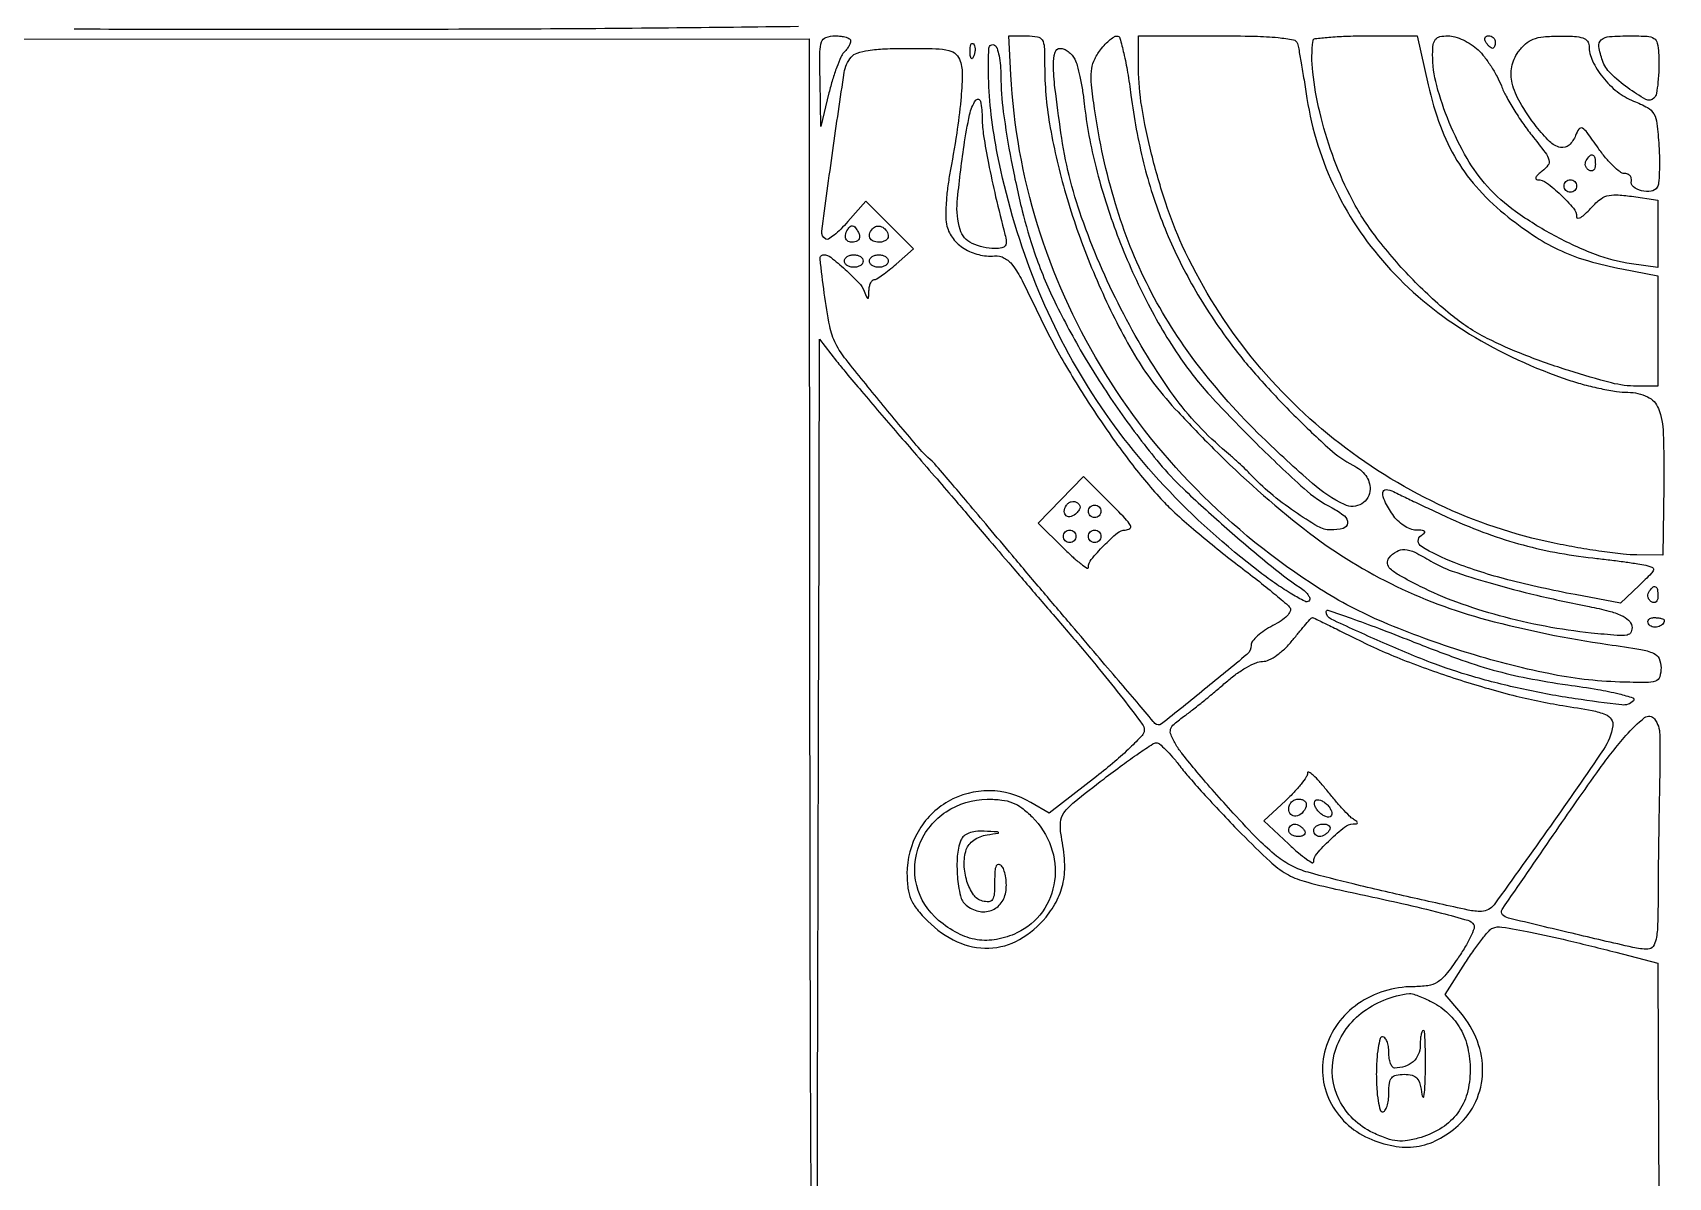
# Model space of a CAD drawing. Extents: x 24 to 1546, y 0 to 2379.
# Drawn here: x 886.3 to 1147.7, y 394.5 to 577.5 of the extents above; entities that cross this region are included whole.
import ezdxf

# ---------------------------------------------------------------- set-up
doc = ezdxf.new("R2010")
doc.units = 0
doc.header["$MEASUREMENT"] = 0
doc.layers.get('0').update_dxf_attribs({"linetype": 'CONTINUOUS'})

msp = doc.modelspace()

# ---------------------------------------------------------------- linework, layer by layer
for points in [[(669.79548, 1002.302636, -0.00002), (669.596685, 899.530331, -0.000025), (669.388942, 796.915146, -0.198373)], [(1448.971655, 720.569876, -0.000031), (1448.986281, 846.00559, -0.414161)], [(682.11066, 576.138525, -0.000014), (730.176508, 576.301627, -0.000501)], [(865.226909, 595.505145, -0.000225), (865.252986, 671.754424, -0.000174), (865.340345, 748.426331, -0.259545)], [(563.917736, 301.759581, -0.00001), (564.039235, 350.115363, -0.198254)], [(330.47682, 18.883074, 0.000013), (445.994116, 18.943074, 0.000017), (561.276547, 19.009838, 0.139128)], [(1008.644128, 578.469337, -0.00019), (987.913413, 578.244391, -0.001588), (964.650721, 578.074686, -0.000976), (937.25, 578.015313, -0.000438), (892.915979, 578.044662, -0.005704)], [(846.254519, 576.474781), (1010.392808, 576.5), (1010.446404, 465.333399, 0.000509), (1010.510409, 422.665255, 0.000842), (1010.661771, 386.644453, 0.000041), (1010.855624, 354.157744, 0.197327)], [(1011.724374, 392.301984, -0.000556), (1011.702317, 401.397792, -0.001153), (1011.709376, 408.5, 0.000133), (1011.736068, 417.297438, 0.000021), (1011.783006, 434.515625, 0.000023), (1011.836492, 454.800115, 0.000021), (1011.890525, 476), (1012.022179, 528.5), (1014.761089, 525.009757, 0.006975), (1016.262537, 523.150433, 0.001772), (1018.751695, 520.17596, 0.001806), (1021.619174, 516.798802, 0.001827), (1024.5, 513.455471, -0.000646), (1027.518171, 509.969429, -0.000499), (1030.800615, 506.160562, -0.000504), (1033.859801, 502.59633, -0.001208), (1036.119115, 499.945714, 0.000953), (1038.633127, 496.993238, 0.000232), (1042.790593, 492.134053, 0.000238), (1047.562019, 486.567888, 0.000237), (1052.344112, 481, -0.005293), (1056.788875, 475.71774, -0.008038), (1060.528527, 471.025, -0.003719), (1063.596332, 466.983929, -0.168999), (1063.908329, 466, -0.183601), (1063.557544, 465.14887, -0.011959), (1061.651321, 463.214243, -0.016132), (1059.191641, 460.983557, -0.011261), (1056.283407, 458.622955), (1048.700151, 452.74591), (1045.774607, 454.474072, 0.131083), (1039.159264, 456.32548, 0.134459), (1032.571617, 454.607471, 0.133944), (1027.760989, 449.764702, 0.129661), (1026, 443.08812, 0.032456), (1026.153237, 440.729934, 0.070556), (1026.637248, 438.985543, 0.066865), (1027.606249, 437.387426, 0.026706), (1029.321131, 435.478869, 0.087776), (1034.014337, 432.196644, 0.117946), (1039.080845, 431.167593, 0.120521), (1043.983721, 432.547275, 0.094322), (1048.217184, 436.129614, 0.052511), (1050.014924, 438.90067, 0.070593), (1050.982161, 441.727999, 0.062735), (1051.187446, 444.963359, 0.032217), (1050.674678, 449, -0.062055), (1050.524931, 451.237989, -0.145355), (1051.087837, 452.800278, -0.0648), (1052.72456, 454.508806, -0.005588), (1057.483193, 458.25, -0.005402), (1060.416258, 460.453389, -0.008053), (1063.032698, 462.310938, -0.004077), (1065.274694, 463.822216, -0.147292), (1065.86511, 464, -0.181003), (1066.357972, 463.815538, -0.016675), (1067.329362, 462.911311, -0.019823), (1068.441258, 461.713464, -0.014241), (1069.58946, 460.293824, 0.016919), (1071.137842, 458.400231, 0.004892), (1073.654458, 455.582765, 0.004913), (1076.554845, 452.461078, 0.005223), (1079.458149, 449.460592, 0.009016), (1084.017141, 445.009881, 0.056029), (1086.627328, 443.052625, 0.065386), (1089.442035, 441.859668, 0.014754), (1094.5, 440.617682, -0.002041), (1105.070091, 438.305419, -0.008549), (1111.396359, 436.780438, -0.007514), (1115.616475, 435.618534, -0.185465), (1116.562729, 434.898502, -0.23234), (1116.61865, 434.323769, -0.020842), (1116.036404, 432.951462, -0.023728), (1115.154576, 431.299748, -0.016203), (1114.005782, 429.508404, -0.017091), (1112.100435, 426.932249, -0.083764), (1110.759139, 425.725449, -0.10606), (1109.252049, 425.168139, -0.035732), (1106.902299, 425, 0.152314), (1098.06267, 422.243247, 0.171728), (1092.869454, 415.061188, 0.188022), (1093.587066, 406.717246, 0.175991), (1099.780369, 400.772955, 0.057588), (1103.733408, 399.543968, 0.082046), (1107.402385, 399.460851, 0.084229), (1110.832175, 400.55624, 0.06422), (1114.078952, 402.803609, 0.10322), (1116.905132, 406.668739, 0.100855), (1117.980189, 411.37412, 0.096214), (1117.142127, 416.308126, 0.085059), (1114.503845, 420.813061), (1112.007106, 423.780267), (1115.253553, 428.857259, -0.010491), (1116.57675, 430.833923, -0.013891), (1117.867641, 432.572583, -0.011231), (1119.005722, 433.954605, -0.119503), (1119.593736, 434.375777, -0.137885), (1121.054804, 434.53661, -0.007521), (1125.649603, 433.70313, -0.009988), (1131.607994, 432.405324, -0.004709), (1139.25, 430.503951), (1146, 428.756853), (1146.107072, 399.628427, -0.001038), (1146.138483, 379.985069, -0.003081)]]:
    msp.add_lwpolyline(points, format="xyb")
for points in [[(1017, 576.2, -0.096183), (1016.925834, 575.818019, -0.034534), (1016.682411, 575.317411, -0.032722), (1016.332585, 574.79159, -0.033243), (1015.918845, 574.318845, 0.09336), (1015.423544, 573.593647, 0.014565), (1014.770976, 571.978181, 0.015778), (1014.109565, 570.003654, 0.013164), (1013.529424, 567.868845), (1012.221158, 562.5), (1012.110579, 569.75, -0.005115), (1012.08702, 574.442588, -0.078449), (1012.347096, 576.036058, -0.233048), (1013.052069, 576.753996, -0.084346), (1014.5, 577, -0.030335), (1015.457776, 576.941839, -0.047135), (1016.265625, 576.765, -0.059924), (1016.82755, 576.507692, -0.261124)], [(1034.518454, 572.941858, -0.083526), (1034.835013, 570.706288, -0.016902), (1034.594584, 566.690466, -0.014946), (1033.940792, 561.423094, -0.007457), (1032.815265, 554.798461, 0.016596), (1032.457382, 552.430791, 0.016326), (1032.254939, 550.031618, 0.016437), (1032.21554, 547.920614, 0.057989), (1032.391236, 546.577326, 0.105773), (1033.369792, 544.585572, 0.08632), (1035.14147, 542.996376, 0.080964), (1037.458693, 542.023861, 0.077037), (1040.006025, 541.814465, -0.142138), (1041.551843, 541.483964, -0.109541), (1042.864504, 540.352887, -0.043824), (1044.390372, 537.885021, -0.005527), (1047.149374, 532.247294, 0.021025), (1051.183079, 524.613455, 0.015116), (1056.292144, 516.434952, 0.015275), (1061.768683, 508.750043, 0.025136), (1066.908881, 502.646938, 0.020989), (1068.825207, 500.756491, 0.006907), (1071.795109, 498.136859, 0.006866), (1075.173802, 495.318242, 0.007724), (1078.5, 492.70416, -0.003768), (1081.616545, 490.294493, -0.005289), (1084.359184, 488.093409, -0.003224), (1086.631095, 486.205619, -0.069427), (1087.212115, 485.559504, -0.27042), (1087.247774, 485.016404, -0.077209), (1086.739765, 484.299909, -0.053011), (1085.784621, 483.505139, -0.028524), (1084.462115, 482.728392, 0.029122), (1083.136752, 481.947838, 0.036813), (1082.016996, 481.071477, 0.040119), (1081.225465, 480.22683, 0.169792), (1081, 479.582027, -0.221612), (1080.316362, 478.115358, -0.004093), (1073.56626, 472.541305, -0.003267), (1066.647696, 466.997379, -0.404428), (1065.628922, 467.099216, 0.000818), (1065.363434, 467.411761, 0.000004), (1062.759852, 470.466645, 0.000019), (1059.794033, 473.946223, 0.000012), (1056.338359, 478, -0.000565), (1052.302078, 482.7455, -0.000346), (1047.550104, 488.353125, -0.000347), (1042.851261, 493.913645, -0.000616), (1038.990737, 498.5, 0.000838), (1035.73132, 502.36875, 0.001284), (1032.89252, 505.709375, 0.000423), (1030.42629, 508.591568, 0.036162), (1030.0215, 509, -0.037919), (1027.491165, 511.571084, -0.003633), (1021.863998, 518.329107, -0.003077), (1016.259453, 525.246688, -0.04994), (1014.633307, 527.756154, -0.070923), (1013.652425, 530.586869, -0.014217), (1012.781002, 535.868243, -0.007107), (1012.114882, 541.35194, -0.445812), (1012.697257, 542, -0.169571), (1013.812877, 541.610445, -0.015196), (1016.11089, 539.665868, -0.018756), (1018.269069, 537.572395, -0.094287), (1019.179715, 536.167454, 0.004493), (1019.612889, 535.131534, 0.330106), (1019.762357, 535.044347, 0.365442), (1019.875406, 535.163184, 0.004894), (1019.929715, 536.25, -0.040622), (1020.011689, 536.922252, -0.057299), (1020.199666, 537.49522, -0.072648), (1020.457605, 537.891917, -0.204563), (1020.75, 538.031601, 0.130202), (1021.182883, 538.166009, 0.012974), (1022.095075, 538.771437, 0.015633), (1023.157944, 539.568025, 0.011804), (1024.275786, 540.505815), (1027.051572, 542.948428), (1023.2315, 546.7685), (1019.411428, 550.588572), (1016.562367, 547.323863, -0.01763), (1015.419726, 546.104123, -0.027415), (1014.344139, 545.145525, -0.025905), (1013.437063, 544.496125, -0.288397), (1013.011763, 544.49273, -0.295213), (1012.398081, 545.785841, -0.001979), (1014.148128, 558.673007, -0.003298), (1015.974682, 571.135645, -0.135979), (1017.081626, 573.598353, -0.142578), (1018.036102, 574.244119, -0.039177), (1019.819785, 574.667898, -0.028236), (1022.404146, 574.923259, -0.010509), (1026.055057, 575, -0.006593), (1030.617951, 574.939835, -0.053095), (1032.694079, 574.66321, -0.130811), (1033.826434, 574.046519, -0.12683)], [(1036.683114, 573.8125, -0.054073), (1036.461564, 573.395823, -0.470617), (1036.279315, 573.37858, -0.168741), (1036.137993, 573.670344, -0.018894), (1036.078947, 574.416667, -0.028489), (1036.089945, 575.112848, -0.077125), (1036.200665, 575.592839, -0.208169), (1036.385309, 575.77538, -0.296942), (1036.604167, 575.729167, -0.126455), (1036.797407, 575.402231, -0.060344), (1036.876576, 574.916927, -0.05415), (1036.839148, 574.359369, -0.051402)], [(1041, 570.571973, 0.033712), (1041.385827, 564.856001, 0.013382), (1042.651837, 557.088066, 0.013467), (1044.408975, 549.05148, 0.02163), (1046.384108, 542.320834, 0.031438), (1049.630817, 534.457007, 0.020157), (1054.32166, 525.76152, 0.019244), (1060.022473, 516.935695, 0.019776), (1066.336142, 508.656879, 0.03112), (1070.108015, 504.634765, 0.007993), (1076.695586, 498.62831, 0.008426), (1083.612705, 492.725403, 0.022123), (1088.823444, 488.802193, -0.034617), (1089.647008, 488.149283, -0.066679), (1090.187147, 487.505533, -0.113725), (1090.37355, 486.975994, -0.290049), (1090.203129, 486.625541, -0.26655), (1089.552929, 486.604345, -0.011863), (1087.515693, 487.749583, -0.017302), (1085.084607, 489.309379, -0.011213), (1082.379686, 491.271133, -0.042467), (1067.09048, 505.085947, -0.047647), (1054.999599, 520.797139, -0.047883), (1046.147564, 538.441701, -0.043655), (1040.48007, 558, -0.018916), (1039.475593, 564.346596, -0.022933), (1039.034456, 570.3554, -0.021049), (1039.103056, 575.032776, -0.568458), (1040, 575.5, -0.177593), (1040.388611, 575.005131, -0.028502), (1040.70625, 573.797453, -0.028503), (1040.926854, 572.267607, -0.021559)], [(1048.000171, 572.25, 0.042207), (1048.786545, 562.95481, 0.027051), (1051.18172, 552.385435, 0.025427), (1054.945053, 541.318386, 0.024191), (1059.867333, 530.5, 0.017935), (1062.743263, 525.373412, 0.028148), (1065.609477, 521.214156, 0.023149), (1069.310286, 516.873148, 0.008149), (1075, 510.988352, 0.030504), (1089.503562, 498.139811, 0.050852), (1103.293273, 489.448986, 0.050326), (1118.656301, 483.663224, 0.029187), (1138, 479.716858, -0.005235), (1143.291909, 478.898846, -0.062252), (1145.276525, 478.310545, -0.180232), (1146.172876, 477.442843, -0.111711), (1146.5, 475.996964, -0.076418), (1146.277832, 474.551827, -0.237213), (1145.61043, 473.864784, -0.085768), (1144.143955, 473.623663, -0.005831), (1139.904384, 473.707682, -0.042954), (1128.554185, 475.045571, -0.024546), (1115.180496, 478.49278, -0.024524), (1102.168442, 483.248308, -0.041798), (1091.922315, 488.621373, -0.056688), (1072.202268, 504.561008, -0.059335), (1056.908224, 524.298467, -0.060308), (1046.868237, 546.766847, -0.062175), (1042.613681, 570.75), (1042.292264, 577), (1045.146132, 577, -0.04281), (1046.83915, 576.854776, -0.218012), (1047.599811, 576.333883, -0.124949), (1047.935013, 575.220507, -0.010948)], [(1052.826899, 573.25, -0.05391), (1053.211083, 572.247787, -0.01221), (1053.634026, 570.472852, -0.012509), (1054.022648, 568.390324, -0.011854), (1054.314574, 566.253325, 0.034426), (1056.206971, 555.9057, 0.02796), (1059.600381, 545.150002, 0.027712), (1064.215859, 534.728892, 0.0319), (1069.769978, 525.381167, 0.035573), (1074.402636, 519.545894, 0.012483), (1081.834327, 511.837027, 0.010901), (1089.446727, 504.646033, 0.064562), (1093.939766, 501.531148, -0.049093), (1095.895169, 500.262969, -0.246802), (1096.401964, 499.1077, -0.320541), (1095.707903, 498.268328, -0.066076), (1093.690983, 498.009706, -0.132756), (1091.662364, 498.567646, -0.018274), (1087.938033, 500.949099, -0.021883), (1084.067715, 503.886521, -0.031589), (1080.942868, 506.83359, 0.013195), (1080.143792, 507.644741, 0.004896), (1078.978676, 508.744867, 0.004847), (1077.683713, 509.920723, 0.005831), (1076.442868, 511, -0.064514), (1068.11606, 520.160922, -0.03399), (1060.185143, 533.363676, -0.033549), (1053.909568, 547.965594, -0.049577), (1050.600837, 561.5, -0.004564), (1049.650338, 568.682849, -0.028476), (1049.407607, 572.383441, -0.067259), (1049.658002, 574.364085, -0.339937), (1050.48526, 575, -0.102697), (1051.104066, 574.871546, -0.058176), (1051.76892, 574.485937, -0.054498), (1052.376355, 573.919276, -0.059432)], [(1061.793016, 567.517436, 0.029195), (1063.804354, 556.710589, 0.03389), (1066.995836, 546.752188, 0.034096), (1071.483616, 537.36751, 0.030225), (1077.370562, 528.276476, 0.02288), (1081.984717, 522.580327, 0.014568), (1087.836014, 516.371038, 0.013157), (1093.568545, 510.926628, 0.063754), (1097.25, 508.375572, -0.046249), (1098.459904, 507.598229, -0.071644), (1099.31766, 506.703401, -0.080036), (1099.825281, 505.682615, -0.075578), (1100, 504.533337, -0.264799), (1098.663519, 502.18671, -0.251395), (1095.905357, 502.068637, -0.067043), (1090.791079, 505.446359, -0.013407), (1082.731153, 512.870874, -0.036537), (1072.392253, 524.504144, -0.045436), (1064.675466, 536.738911, -0.045499), (1059.303154, 550.151968, -0.036798), (1055.970593, 565.306126, -0.009576), (1055.491471, 569.157966, -0.047155), (1055.468812, 571.344766, -0.077751), (1055.85878, 572.944774, -0.058691), (1056.745651, 574.524701, -0.025592), (1057.494188, 575.450491, -0.030626), (1058.292413, 576.237724, -0.031916), (1059.030971, 576.803177, -0.140826), (1059.547672, 576.968575, -0.343836), (1060.009337, 576.630296, -0.01071), (1060.639327, 574.210253, -0.016709), (1061.257734, 571.156952, -0.010196)], [(1088.406732, 575.75, -0.022772), (1088.594092, 574.923747, -0.001723), (1088.991305, 572.664062, -0.002373), (1089.443203, 569.963706, -0.001804), (1089.913754, 567, 0.075534), (1094.512328, 552.374337, 0.073451), (1103.277991, 539.617888, 0.069113), (1115.888165, 529.334817, 0.055848), (1131.750865, 521.973094, 0.016407), (1134.224297, 521.234672, 0.013565), (1136.902419, 520.607104, 0.013785), (1139.391743, 520.165732, 0.035339), (1141.214816, 520.024588, -0.109659), (1144.320619, 519.313539, -0.193367), (1146.078791, 517.408279, -0.083453), (1146.85887, 513.494362, -0.010971), (1146.929182, 504.991492), (1146.778889, 494), (1142.639444, 494.013137, -0.027117), (1140.456455, 494.138564, -0.007528), (1137.053337, 494.571952, -0.007576), (1133.209649, 495.179927, -0.007876), (1129.435744, 495.897037, -0.059995), (1110.915845, 502.103841, -0.058091), (1094.178449, 512.580489, -0.057884), (1080.24835, 526.666622, -0.058741), (1069.997845, 543.504705, -0.027519), (1067.35243, 550.235799, -0.019206), (1065.089293, 558.07548, -0.019416), (1063.50972, 565.718416, -0.040933), (1063.007006, 571.75), (1063, 577), (1075.531385, 577, -0.005077), (1081.549867, 576.938892, -0.019121), (1085.315243, 576.718201, -0.023777), (1087.742169, 576.365479, -0.284958)], [(1109.279524, 569.163558, 0.033268), (1111.228749, 562.573934, 0.047665), (1113.873458, 557.090174, 0.049481), (1117.422384, 552.358376, 0.039899), (1122.08074, 548.030413, 0.022614), (1126.527255, 544.831285, 0.03763), (1130.568289, 542.606692, 0.037562), (1134.902313, 541.010324, 0.022436), (1140.25, 539.741486), (1146, 538.646989), (1146, 529.823495), (1146, 521), (1142.627645, 521, -0.063449), (1138.563318, 521.517839, -0.01391), (1131.781217, 523.477421, -0.015213), (1124.624557, 526.005099, -0.024435), (1118.712507, 528.636748, -0.055587), (1112.868234, 532.455029, -0.029271), (1106.504974, 538.362873, -0.029072), (1100.749251, 545.115856, -0.046057), (1096.741737, 551.56994, -0.029433), (1093.979112, 558.018294, -0.028369), (1091.953722, 564.825522, -0.030002), (1090.843667, 571.19718, -0.061773), (1090.898683, 576.25, -0.341701), (1091.202849, 576.549695, -0.007501), (1093.396345, 576.779688, -0.013857), (1096.08544, 576.94597, -0.008512), (1099.259088, 577), (1107.518177, 577)], [(1117.259126, 574.75, -0.03818), (1118.262208, 573.636754, -0.020757), (1119.325832, 572.132812, -0.02057), (1120.286307, 570.504448, -0.030528), (1120.977632, 569, 0.032194), (1121.742215, 567.350625, 0.013637), (1122.966565, 565.240294, 0.013426), (1124.400583, 563.050715, 0.017105), (1125.843824, 561.115893, -0.00725), (1128.001709, 558.338928, -0.09225), (1128.58824, 557.161376, -0.23363), (1128.431348, 556.30349, -0.075019), (1127.485711, 555.365893, 0.027013), (1126.84168, 554.839329, 0.085585), (1126.501217, 554.401231, 0.273383), (1126.513007, 554.132413, 0.253542), (1126.757348, 554, -0.163876), (1128.200166, 553.514063, -0.027303), (1130.461542, 551.592565, -0.026752), (1132.498826, 549.442162, -0.178073), (1133, 548.079566, 0.404084), (1133.206947, 547.865309, 0.143928), (1133.660938, 547.981805, 0.054828), (1134.384616, 548.528103, 0.021982), (1135.25, 549.419361, -0.038037), (1136.638277, 550.760277, -0.101399), (1137.847484, 551.405103, -0.085555), (1139.335335, 551.580134, -0.02206), (1141.75, 551.343456), (1146, 550.736662), (1146, 545.356513), (1146, 539.976365), (1141.75, 540.567272, -0.057249), (1136.015831, 542.046875, -0.031642), (1129.432449, 545.067436, -0.031594), (1123.250773, 548.913748, -0.054737), (1118.744071, 552.939758, -0.051837), (1115.500167, 557.40077, -0.033003), (1112.652831, 563.159855, -0.033294), (1110.645326, 569.086032, -0.065106), (1110, 574.020999, -0.03057), (1110.097274, 575.610506, -0.14238), (1110.455478, 576.445831, -0.172417), (1111.162701, 576.871069, -0.050012), (1112.448478, 577, -0.072356), (1113.556818, 576.838765, -0.037158), (1114.871603, 576.339062, -0.035966), (1116.174784, 575.611167, -0.044979)], [(1120, 576, -0.042167), (1119.967655, 575.617151, -0.061769), (1119.870461, 575.29375, -0.081139), (1119.727648, 575.07446, -0.210953), (1119.559017, 575, -0.151918), (1119.34829, 575.065539, -0.038439), (1119.066025, 575.29375, -0.035638), (1118.768994, 575.617226, -0.029505), (1118.5, 576, -0.082592), (1118.343488, 576.3821, -0.161196), (1118.3746, 576.70625, -0.182303), (1118.586039, 576.921712, -0.108972), (1118.940983, 577, -0.093332), (1119.345238, 576.923877, -0.09642), (1119.688914, 576.70625, -0.099167), (1119.918938, 576.381556, -0.105053)], [(1135, 575.404292, 0.110933), (1135.542255, 572.990309, 0.058961), (1137.176935, 570.381285, 0.056386), (1139.498614, 568.081571, 0.07197), (1142.103121, 566.575416, -0.030384), (1144.336815, 565.520125, -0.138843), (1145.349302, 564.522448, -0.101738), (1145.849258, 562.983241, -0.012553), (1146.154772, 559.446962, -0.0111), (1146.241704, 557.211947, -0.014496), (1146.216515, 555.16637, -0.012063), (1146.105894, 553.478068, -0.116953), (1145.880173, 552.802369, -0.219378), (1144.923516, 552.170619, -0.09803), (1143.381723, 552.238066, -0.108828), (1142.08708, 552.87299, -0.2835), (1141.75, 553.80939, 0.115951), (1141.739155, 554.263075, 0.124994), (1141.525888, 554.650258, 0.115696), (1141.137582, 554.909273, 0.089713), (1140.636001, 555, -0.167636), (1139.939209, 555.240369, -0.026961), (1138.840795, 556.200405, -0.027246), (1137.624279, 557.521704, -0.020913), (1136.440066, 559.086485, 0.00661), (1134.682444, 561.552458, 0.108344), (1133.92658, 562.218752, 0.379526), (1133.375391, 562.096183, 0.068157), (1132.836289, 561.086485, -0.118707), (1131.792175, 559.529166, -0.246306), (1130.417562, 559.16221, -0.138989), (1128.685823, 560.104526, -0.036178), (1126.56572, 562.502724, -0.028632), (1123.963696, 566.352541, -0.074802), (1122.704135, 569.436196, -0.107244), (1122.63936, 572.049426, -0.110594), (1123.668339, 574.422206, -0.052906), (1124.830438, 575.707279, -0.09043), (1126.060181, 576.460434, -0.069642), (1127.696924, 576.843825, -0.021107), (1130.25, 576.968575, -0.014426), (1132.650106, 576.915204, -0.066863), (1134.01074, 576.661125, -0.142901), (1134.727518, 576.168626, -0.172918)], [(1146.115154, 574.25, -0.015189), (1146.14359, 571.771825, -0.021287), (1146.007626, 569.562685, -0.020113), (1145.750846, 567.795023, -0.147259), (1145.362742, 567.043856, -0.33779), (1144.064337, 566.847653, -0.032143), (1141.177787, 568.680783, -0.036395), (1138.420922, 571.016193, -0.115456), (1137.134508, 573.043995, -0.042765), (1136.566001, 575.270908, -0.260046), (1136.95305, 576.350128, -0.164419), (1138.254614, 576.887735, -0.016447), (1141.666667, 577, -0.014034), (1144.276178, 576.926744, -0.125034), (1145.362982, 576.584703, -0.200422), (1145.902092, 575.831953, -0.046046)], [(1038.02084, 563.75, 0.03755), (1038.242709, 561.032945, 0.009309), (1039.021583, 556.631867, 0.008769), (1040.170863, 551.274364, 0.006054), (1041.65127, 545.25, -0.037814), (1041.860664, 544.082588, -0.182011), (1041.691255, 543.441094, -0.195965), (1041.151379, 543.09847, -0.044648), (1040.050836, 543, -0.109953), (1036.397616, 543.813196, -0.213602), (1034.483421, 546.031844, -0.095905), (1034.040333, 550.458637, -0.014047), (1035.121561, 559.459152, -0.014927), (1036.005679, 564.387651, -0.09702), (1036.98428, 566.697183, -0.662804), (1037.722002, 566.552185, -0.049957)], [(1136, 556.440983, -0.067432), (1135.925389, 555.890269, -0.140899), (1135.701458, 555.524436, -0.190788), (1135.36964, 555.397824, -0.136093), (1134.983688, 555.510081, -0.090427), (1134.639411, 555.820631, -0.095498), (1134.434921, 556.22714, -0.099685), (1134.401101, 556.665803, -0.108373), (1134.542705, 557.069098, -0.050477), (1135.13314, 557.838655, -0.315493), (1135.592818, 557.933879, -0.25701), (1135.914842, 557.519563, -0.039415)], [(1133, 553, -0.099038), (1132.923658, 552.618362, -0.097945), (1132.70625, 552.29375, -0.097945), (1132.381638, 552.076342, -0.099038), (1132, 552, -0.099038), (1131.618362, 552.076342, -0.097945), (1131.29375, 552.29375, -0.097945), (1131.076342, 552.618362, -0.099038), (1131, 553, -0.099038), (1131.076342, 553.381638, -0.097945), (1131.29375, 553.70625, -0.097945), (1131.618362, 553.923658, -0.099038), (1132, 554, -0.099038), (1132.381638, 553.923658, -0.097945), (1132.70625, 553.70625, -0.097945), (1132.923658, 553.381638, -0.099038)], [(1017.905454, 544.145833, -0.105435), (1016.971294, 544.032286, -0.21625), (1016.342919, 544.387974, -0.203585), (1016.173645, 545.11717, -0.095285), (1016.524864, 546.040232, -0.060422), (1016.915023, 546.5284, -0.226851), (1017.276151, 546.651965, -0.186249), (1017.650668, 546.454721, -0.040481), (1018.092954, 545.856763, -0.059411), (1018.358425, 545.28882, -0.10734), (1018.411849, 544.780462, -0.141913), (1018.250559, 544.389303, -0.142632)], [(1023, 544.940983, -0.156819), (1022.8846, 544.582093, -0.097386), (1022.559375, 544.276414, -0.079459), (1022.073598, 544.070066, -0.06085), (1021.5, 544, -0.103624), (1020.575357, 544.193711, -0.202875), (1020.067517, 544.730754, -0.1934), (1020.086489, 545.491235, -0.094876), (1020.63948, 546.306147, -0.191124), (1021.316568, 546.598585, -0.139481), (1022.119339, 546.396031, -0.123736), (1022.764316, 545.769921, -0.139398)], [(1019, 541, -0.148195), (1018.884432, 540.618646, -0.098894), (1018.559375, 540.29375, -0.082425), (1018.073457, 540.074694, -0.064853), (1017.5, 540, -0.064853), (1016.926543, 540.074694, -0.082425), (1016.440625, 540.29375, -0.098894), (1016.115568, 540.618646, -0.148195), (1016, 541, -0.148195), (1016.115568, 541.381354, -0.098894), (1016.440625, 541.70625, -0.082425), (1016.926543, 541.925306, -0.064853), (1017.5, 542, -0.064853), (1018.073457, 541.925306, -0.082425), (1018.559375, 541.70625, -0.098894), (1018.884432, 541.381354, -0.148195)], [(1023, 541, -0.148195), (1022.884432, 540.618646, -0.098894), (1022.559375, 540.29375, -0.082425), (1022.073457, 540.074694, -0.064853), (1021.5, 540, -0.064853), (1020.926543, 540.074694, -0.082425), (1020.440625, 540.29375, -0.098894), (1020.115568, 540.618646, -0.148195), (1020, 541, -0.148195), (1020.115568, 541.381354, -0.098894), (1020.440625, 541.70625, -0.082425), (1020.926543, 541.925306, -0.064853), (1021.5, 542, -0.064853), (1022.073457, 541.925306, -0.082425), (1022.559375, 541.70625, -0.098894), (1022.884432, 541.381354, -0.148195)], [(1050.586161, 502.834737), (1046.980397, 499.096694), (1050.990198, 495.126766, 0.010306), (1052.529517, 493.664333, 0.020271), (1053.822121, 492.578585, 0.022745), (1054.779336, 491.905824, 0.591957), (1055, 492.026898, -0.174134), (1055.45551, 493.295168, -0.021658), (1057.447156, 495.507599, -0.021466), (1059.621872, 497.5402, -0.179055), (1060.864671, 498, 0.157148), (1061.603603, 498.238124, 0.388606), (1061.710432, 498.749322, 0.05861), (1060.86775, 499.852393, 0.003987), (1058.095963, 502.668743), (1054.191926, 506.57278)], [(1112.217217, 500.113839, 0.018812), (1118.010369, 497.681753, 0.021468), (1123.72284, 495.808159, 0.021639), (1129.53404, 494.443036, 0.019732), (1135.622846, 493.535255, -0.003276), (1138.03624, 493.256258, -0.00335), (1140.427768, 492.947622, -0.003249), (1142.500595, 492.652255, -0.013988), (1143.727002, 492.434132, -0.030965), (1145.039082, 492.076789, -0.383159), (1145.271934, 491.661654, -0.142357), (1144.923982, 491.029916, -0.005452), (1142.987938, 489.138908), (1140.021872, 486.304375), (1132.760936, 487.674028, -0.016041), (1122.017082, 490.059887, -0.029132), (1113.448071, 492.793902, -0.043076), (1108.196547, 495.351408, -0.55846), (1108.173673, 497.128497, 0.043484), (1108.697038, 497.527975, 0.419494), (1108.706507, 497.780117, 0.187494), (1108.359151, 497.945028, 0.016351), (1107.36501, 497.984687, -0.094256), (1106.429724, 498.169542, -0.050352), (1105.382764, 498.719542, -0.047649), (1104.391031, 499.520783, -0.054047), (1103.61501, 500.464817, -0.024641), (1102.334439, 502.646561, -0.130249), (1102.031179, 503.987232, -0.413438), (1102.549651, 504.470375, -0.112675), (1103.75, 504.153192, 0.008211), (1104.800982, 503.624184, 0.001193), (1106.95912, 502.588297, 0.001351), (1109.517125, 501.376453, 0.001157)], [(1053.103799, 500.703799, -0.113251), (1052.214666, 500.146534, -0.251496), (1051.448742, 500.268926, -0.258096), (1051.141241, 500.967994, -0.116221), (1051.468963, 501.949781, -0.09291), (1051.801911, 502.315254, -0.096292), (1052.240657, 502.529717, -0.099247), (1052.716563, 502.560607, -0.105525), (1053.156231, 502.403444, -0.094625), (1053.531428, 502.059296, -0.169261), (1053.655459, 501.664644, -0.136091), (1053.515485, 501.214314, -0.053431)], [(1057, 501, -0.099038), (1056.923658, 500.618362, -0.097945), (1056.70625, 500.29375, -0.097945), (1056.381638, 500.076342, -0.099038), (1056, 500, -0.099038), (1055.618362, 500.076342, -0.097945), (1055.29375, 500.29375, -0.097945), (1055.076342, 500.618362, -0.099038), (1055, 501, -0.099038), (1055.076342, 501.381638, -0.097945), (1055.29375, 501.70625, -0.097945), (1055.618362, 501.923658, -0.099038), (1056, 502, -0.099038), (1056.381638, 501.923658, -0.097945), (1056.70625, 501.70625, -0.097945), (1056.923658, 501.381638, -0.099038)], [(1053, 497, -0.099038), (1052.923658, 496.618362, -0.097945), (1052.70625, 496.29375, -0.097945), (1052.381638, 496.076342, -0.099038), (1052, 496, -0.099038), (1051.618362, 496.076342, -0.097945), (1051.29375, 496.29375, -0.097945), (1051.076342, 496.618362, -0.099038), (1051, 497, -0.099038), (1051.076342, 497.381638, -0.097945), (1051.29375, 497.70625, -0.097945), (1051.618362, 497.923658, -0.099038), (1052, 498, -0.099038), (1052.381638, 497.923658, -0.097945), (1052.70625, 497.70625, -0.097945), (1052.923658, 497.381638, -0.099038)], [(1057, 497, -0.099038), (1056.923658, 496.618362, -0.097945), (1056.70625, 496.29375, -0.097945), (1056.381638, 496.076342, -0.099038), (1056, 496, -0.099038), (1055.618362, 496.076342, -0.097945), (1055.29375, 496.29375, -0.097945), (1055.076342, 496.618362, -0.099038), (1055, 497, -0.099038), (1055.076342, 497.381638, -0.097945), (1055.29375, 497.70625, -0.097945), (1055.618362, 497.923658, -0.099038), (1056, 498, -0.099038), (1056.381638, 497.923658, -0.097945), (1056.70625, 497.70625, -0.097945), (1056.923658, 497.381638, -0.099038)], [(1109.687595, 493.048911, 0.054441), (1113.096309, 491.449245, 0.012463), (1119.176204, 489.534641, 0.012109), (1126.652904, 487.578186, 0.009019), (1134.987866, 485.76955, -0.012682), (1138.171681, 485.054225, -0.045327), (1140.139185, 484.364972, -0.078718), (1141.301198, 483.595893, -0.161064), (1141.828385, 482.652608, -0.158788), (1141.70963, 481.705171, -0.244879), (1141.066828, 481.215645, -0.063533), (1139.482133, 481.146429, -0.005184), (1135.340519, 481.535271, -0.020626), (1127.992085, 482.610014, -0.019961), (1120.675452, 484.295306, -0.020761), (1113.859598, 486.462255, -0.029544), (1108.0286, 488.985563, -0.008588), (1104.716023, 490.729767, -0.060087), (1103.233747, 491.79214, -0.178259), (1102.784175, 492.663979, -0.20688), (1103.044572, 493.553705, -0.085766), (1104.263205, 494.594729, -0.154126), (1105.531693, 494.891739, -0.096557), (1107.158711, 494.44432, -0.021672)], [(1146, 487.440983, -0.067432), (1145.925389, 486.890269, -0.140899), (1145.701458, 486.524436, -0.190788), (1145.36964, 486.397824, -0.136093), (1144.983688, 486.510081, -0.090427), (1144.639411, 486.820631, -0.095498), (1144.434921, 487.22714, -0.099685), (1144.401101, 487.665803, -0.108373), (1144.542705, 488.069098, -0.050477), (1145.13314, 488.838655, -0.315493), (1145.592818, 488.933879, -0.25701), (1145.914842, 488.519563, -0.039415)], [(1097.774964, 480.615854, 0.022722), (1105.237301, 477.276394, 0.015694), (1113.951135, 474.155127, 0.015706), (1122.830543, 471.59063, 0.022995), (1130.794983, 469.944867, -0.006223), (1135.512085, 469.134004, -0.050634), (1137.612012, 468.521372, -0.146754), (1138.550896, 467.767601, -0.191066), (1138.794983, 466.702702, -0.111829), (1137.312271, 462.935848, -0.004416), (1128.811331, 450.68328, -0.00264), (1119.814161, 438.098438, -0.233091), (1117.830048, 437.048171, -0.060925), (1115.676083, 437.248768, -0.001681), (1106.486804, 439.283641, -0.003931), (1097.303295, 441.425653, -0.007894), (1090.095283, 443.287663, -0.053289), (1087.504639, 444.307595, -0.046989), (1085.067894, 445.888267, -0.031101), (1082.219278, 448.445449, -0.008865), (1078.125629, 452.758154, -0.005113), (1075.117076, 456.110587, -0.005982), (1072.333354, 459.354493, -0.005326), (1070.044546, 462.147055, -0.036039), (1069.030346, 463.617221, -0.027676), (1068.189399, 465.246424, -0.179167), (1068.128916, 466.153348, -0.147288), (1068.669188, 466.977164, -0.016912), (1070.434946, 468.359067, 0.009107), (1071.820197, 469.408737, 0.00417), (1073.590589, 470.825789, 0.004128), (1075.430357, 472.349144, 0.005685), (1077.056147, 473.75, -0.025424), (1078.620601, 474.993905, -0.027038), (1080.272376, 476.045313, -0.027974), (1081.782012, 476.787352, -0.100567), (1082.828569, 477, 0.115271), (1083.837616, 477.23576, 0.040833), (1085.11741, 478.004086, 0.037048), (1086.464581, 479.130436, 0.031739), (1087.707368, 480.499971, -0.004488), (1088.797667, 481.841548, -0.00706), (1089.760435, 482.971833, -0.00252), (1090.602426, 483.922798, -0.213392), (1090.774964, 483.999971, -0.112547), (1090.979497, 483.953364, -0.000531), (1092.944637, 483.005898, -0.002439), (1095.177182, 481.913115, -0.001536)], [(1131.577873, 473.256719, -0.006621), (1136.419136, 472.510743, -0.018348), (1139.793664, 471.816787, -0.021572), (1141.974244, 471.183498, -0.556215), (1142.089751, 470.689751, -0.228829), (1140.210562, 470.034541, -0.009015), (1132.780977, 471.024426, -0.015825), (1124.500452, 472.549484, -0.016247), (1116.405972, 474.584223, -0.022358), (1109.645063, 476.850784, -0.012467), (1101.621724, 480.178034, -0.004709), (1093.785708, 483.747754, -0.291325), (1093, 484.981815, -0.512861), (1093.257429, 485.166776, -0.002275), (1096.9819, 483.894015, -0.007264), (1101.356731, 482.305173, -0.004242), (1106.555405, 480.280549, 0.008222), (1113.957651, 477.465394, 0.018331), (1119.694742, 475.625643, 0.020438), (1125.150846, 474.33207, 0.01307)], [(1147, 483.559017, -0.211827), (1146.716404, 482.919648, -0.127879), (1145.969093, 482.529206, -0.122608), (1145.101938, 482.54388, -0.191362), (1144.510081, 482.983688, -0.136093), (1144.397824, 483.36964, -0.190788), (1144.524436, 483.701458, -0.140899), (1144.890269, 483.925389, -0.067432), (1145.440983, 484, -0.026751), (1146.038367, 483.968016, -0.042195), (1146.542039, 483.870461, -0.051652), (1146.89701, 483.729146, -0.279105)], [(1146.274778, 457.835394, 0.001593), (1146.186646, 453.626163, 0.000981), (1146.108436, 448.67196, 0.000984), (1146.050363, 443.773324, 0.001764), (1146.024778, 439.75, -0.00579), (1145.955709, 434.957719, -0.039681), (1145.707879, 432.613096, -0.105655), (1145.215231, 431.431965, -0.246071), (1144.390652, 431, -0.056475), (1142.001144, 431.270757, -0.001724), (1132.2972, 433.533745, -0.000804), (1122.135052, 435.957826, -0.138278), (1121.166111, 436.500555, -0.360854), (1121.089534, 437.323592, -0.000683), (1129.251299, 449.222627, -0.004097), (1136.698655, 459.860679, -0.024651), (1140.879721, 465.157045, -0.045076), (1143.867792, 468.015056, -0.425394), (1145.448435, 467.806242, -0.155195), (1146.293287, 465.31622, -0.010824)], [(1090, 459.150963, -0.1497), (1089.811286, 458.534778, -0.018898), (1088.978989, 457.398464, -0.020827), (1087.855273, 456.095365, -0.015909), (1086.524218, 454.763458), (1083.048437, 451.5), (1087.024218, 447.766132, 0.011802), (1088.550601, 446.398969, 0.023506), (1089.832114, 445.404747, 0.02943), (1090.762672, 444.829115, 0.5679), (1091, 444.970677, -0.181418), (1091.484157, 446.26113, -0.021968), (1093.612948, 448.492872, -0.022535), (1095.932443, 450.527281, -0.167089), (1097.295455, 451.015313, 0.026348), (1097.854632, 451.051933, 0.365737), (1097.982838, 451.189148, 0.251655), (1097.885427, 451.394538, 0.01707), (1097.333521, 451.772711, -0.056454), (1096.705805, 452.279682, -0.008788), (1095.60391, 453.43659, -0.00969), (1094.349604, 454.854952, -0.008303), (1093.083521, 456.394903, 0.013254), (1091.898662, 457.807319, 0.029234), (1090.905784, 458.805039, 0.053899), (1090.233061, 459.287017, 0.574153)], [(1046.003383, 452.150463, -0.11117), (1049.005371, 447.404166, -0.118719), (1049.587214, 441.946276, -0.123641), (1047.628817, 436.98791, -0.127061), (1043.576154, 433.603162, -0.065583), (1040.32481, 432.554176, -0.085231), (1037.200307, 432.519621, -0.081312), (1034.133156, 433.540332, -0.054047), (1031.049563, 435.611749, -0.157397), (1027.554966, 441.197409, -0.158528), (1027.998962, 447.75406, -0.152593), (1032.260798, 452.97178, -0.144933), (1038.826923, 454.96832, -0.029943), (1041.138894, 454.846721, -0.065529), (1042.856635, 454.420375, -0.06817), (1044.363471, 453.576946, -0.034759)], [(1089.770833, 453.8125, -0.113253), (1089.122932, 452.749304, -0.165501), (1088.153639, 452.257027, -0.244413), (1087.346973, 452.540134, -0.190724), (1087, 453.416667, -0.099038), (1087.120875, 454.020927, -0.097945), (1087.465104, 454.534896, -0.097945), (1087.979073, 454.879125, -0.099038), (1088.583333, 455, -0.077096), (1089.158616, 454.910766, -0.119977), (1089.585286, 454.651172, -0.144529), (1089.795817, 454.264262, -0.134046)], [(1093.8125, 453.0625, -0.08306), (1093.888442, 452.579684, -0.196386), (1093.75, 452.25, -0.196386), (1093.420316, 452.111558, -0.08306), (1092.9375, 452.1875, -0.068635), (1092.402945, 452.45155, -0.04742), (1091.882031, 452.882031, -0.04742), (1091.45155, 453.402945, -0.068635), (1091.1875, 453.9375, -0.08306), (1091.111558, 454.420316, -0.196386), (1091.25, 454.75, -0.196386), (1091.579684, 454.888442, -0.08306), (1092.0625, 454.8125, -0.068635), (1092.597055, 454.54845, -0.04742), (1093.117969, 454.117969, -0.04742), (1093.54845, 453.597055, -0.068635)], [(1034.606989, 448.418213, 0.0741), (1034.04158, 445.871573, 0.037808), (1034.058105, 442.587785, 0.035777), (1034.52486, 439.543485, 0.165078), (1035.444958, 438.045681, 0.118218), (1037.417326, 437.074901, 0.143854), (1039.464046, 437.205476, 0.149094), (1041.063851, 438.41025, 0.129604), (1041.828178, 440.371822, 0.037425), (1041.874124, 441.550336, 0.037966), (1041.743238, 442.716762, 0.040748), (1041.469885, 443.707965, 0.109144), (1041.078178, 444.321822, 0.184943), (1040.603234, 444.533716, 0.315257), (1040.25, 444.313779, 0.08619), (1040.049378, 443.461369, 0.0148), (1040, 441.79362, -0.016277), (1039.935364, 439.808589, -0.124383), (1039.650537, 438.9273, -0.244531), (1039.077421, 438.590689, -0.076947), (1038.057119, 438.695314, -0.180331), (1036.634579, 439.69508, -0.074341), (1035.587915, 441.845591, -0.067671), (1035.138034, 444.475703, -0.08561), (1035.473249, 446.915716, -0.09634), (1035.913304, 447.722343, -0.064951), (1036.683116, 448.438877, -0.059981), (1037.682171, 448.9847, -0.057291), (1038.797769, 449.288355, 0.001298), (1040.601264, 449.568107, 0.572419), (1040.638045, 449.661679, 0.216941), (1040.476261, 449.745551, 0.000845), (1038.356989, 449.850168, 0.036214), (1036.963344, 449.815652, 0.067002), (1035.86294, 449.556882, 0.08746), (1035.07503, 449.085397, 0.123287)], [(1089.5, 450, -0.139169), (1089.607943, 449.620352, -0.191142), (1089.478525, 449.29375, -0.138808), (1089.110654, 449.073267, -0.066118), (1088.559017, 449, -0.062283), (1087.962904, 449.074545, -0.080552), (1087.457961, 449.29375, -0.097988), (1087.120018, 449.618621, -0.153634), (1087, 450, -0.092995), (1087.071618, 450.381732, -0.096318), (1087.276414, 450.70625, -0.099231), (1087.581949, 450.923444, -0.105429), (1087.940983, 451, -0.089642), (1088.346558, 450.926698, -0.053229), (1088.7871, 450.70625, -0.051032), (1089.193797, 450.382515, -0.06081)], [(1093.5, 450, -0.06081), (1093.193797, 449.617485, -0.051032), (1092.7871, 449.29375, -0.053229), (1092.346558, 449.073302, -0.089642), (1091.940983, 449, -0.105429), (1091.581949, 449.076556, -0.099231), (1091.276414, 449.29375, -0.096318), (1091.071618, 449.618268, -0.092995), (1091, 450, -0.153634), (1091.120018, 450.381379, -0.097988), (1091.457961, 450.70625, -0.080552), (1091.962904, 450.925455, -0.062283), (1092.559017, 451, -0.066118), (1093.110654, 450.926733, -0.138808), (1093.478525, 450.70625, -0.191142), (1093.607943, 450.379648, -0.139169)], [(1109.90116, 422.551112, -0.069317), (1112.532275, 420.689909, -0.076612), (1114.451602, 418.236165, -0.072862), (1115.609058, 415.210785, -0.055039), (1116, 411.670042, -0.067312), (1115.490729, 407.90426, -0.090896), (1113.998537, 404.816249, -0.091948), (1111.523914, 402.483068, -0.070494), (1108.14158, 400.924272, -0.02906), (1106.003397, 400.416874, -0.067418), (1104.359566, 400.35066, -0.063424), (1102.696954, 400.724291, -0.023346), (1100.472393, 401.650204, -0.167293), (1095.051461, 406.934252, -0.182669), (1094.2812, 414.221157, -0.16448), (1098.585749, 420.761564, -0.138466), (1106.29966, 423.909812, -0.104109), (1106.765853, 423.865313, -0.01453), (1107.68746, 423.547896, -0.016094), (1108.769786, 423.099283, -0.013033)], [(1108, 415.606989, -0.099509), (1107.706839, 414.148536, -0.113064), (1106.877686, 412.991765, -0.10509), (1105.572205, 412.254123, -0.076373), (1103.918213, 412, -0.239948), (1103.566074, 412.179314, -0.069316), (1103.269725, 412.734375, -0.053132), (1103.066975, 413.542466, -0.03493), (1103, 414.5, 0.038131), (1102.926884, 415.457356, 0.057076), (1102.70625, 416.265625, 0.074992), (1102.382936, 416.817169, 0.226478), (1102, 417, 0.339565), (1101.604992, 416.696775, 0.024068), (1101.291667, 415.25, 0.025878), (1101.071434, 413.316313, 0.015416), (1101, 411, 0.015416), (1101.071434, 408.683687, 0.025878), (1101.291667, 406.75, 0.024068), (1101.604992, 405.303225, 0.339565), (1102, 405, 0.254951), (1102.384262, 405.209557, 0.06271), (1102.70625, 405.88125, 0.048861), (1102.927234, 406.850749, 0.031626), (1103, 408, -0.030097), (1103.096507, 409.601814, -0.141379), (1103.453053, 410.442199, -0.173183), (1104.157434, 410.869891, -0.050725), (1105.436642, 411, -0.059813), (1106.704105, 410.847834, -0.15463), (1107.482365, 410.375168, -0.119886), (1107.963386, 409.450167, -0.029367), (1108.276604, 407.75, 0.15459), (1108.442609, 407.388244, 0.628703), (1108.608461, 407.4375, 0.027946), (1108.753342, 408.829431, 0.006033), (1108.839963, 411.25, 0.006942), (1108.865382, 413.838204, 0.011565), (1108.806114, 416.017187, 0.005268), (1108.696437, 417.81711, 0.393454), (1108.5, 418, 0.317628), (1108.305365, 417.862483, 0.033667), (1108.146875, 417.297053, 0.031827), (1108.036118, 416.524226, 0.019681)]]:
    msp.add_lwpolyline(points, format="xyb", close=True)

doc.saveas('drawing.dxf')
